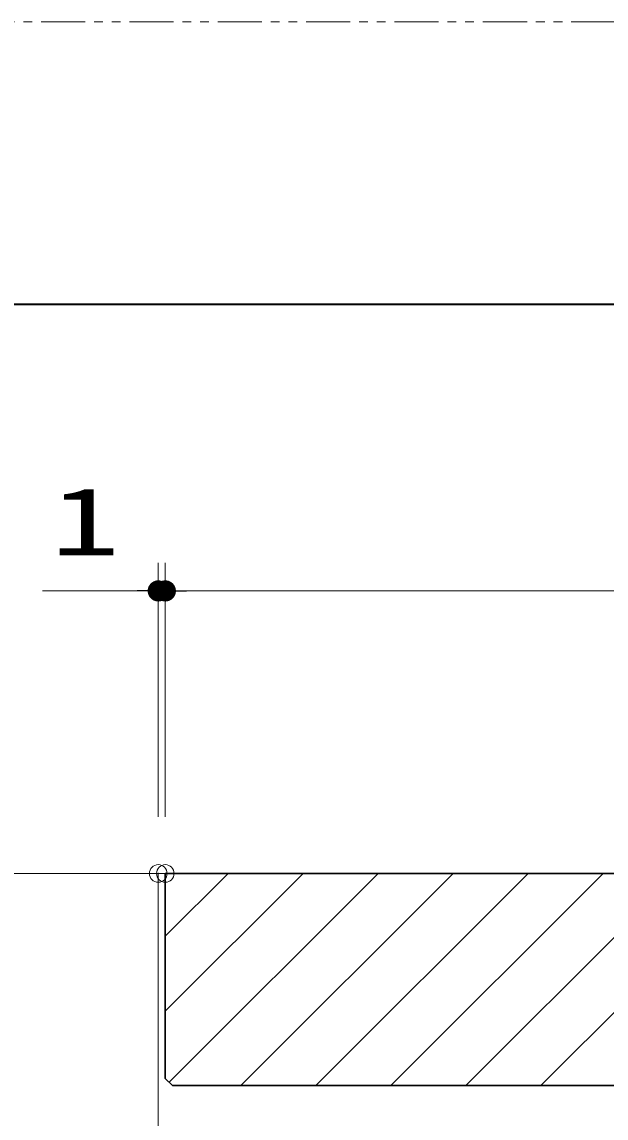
# Model space of a CAD drawing. Units: millimetres, scale not verified. Extents: x -1306 to 1306, y -607 to 607.
# Drawn here: x -596.9 to -514.3, y 438.8 to 594 of the extents above; entities that cross this region are included whole.
import ezdxf
from ezdxf.enums import TextEntityAlignment as Align

# ---------------------------------------------------------------- set-up
doc = ezdxf.new("R2010")
doc.units = ezdxf.units.MM
doc.header["$LTSCALE"] = 5
doc.header["$PDMODE"] = 32
doc.header["$PDSIZE"] = 2.5
doc.linetypes.add('USER1', pattern=[2.5, 1.25, -0.25, 0.25, -0.25, 0.25, -0.25])
for name, color, linetype, lineweight in [('0-1_線(黄)', 2, 'Continuous', 15), ('0-3_陰線', 4, 'USER1', 9), ('0-D_線(白)', 7, 'Continuous', 30), ('1-0_線(水)', 4, 'Continuous', 9), ('1-1_寸法線', 3, 'Continuous', 13), ('1-2_ハッチング', 6, 'Continuous', 9), ('1-4_DEFPOINTS', 7, 'Continuous', 5), ('1-5_0', 3, 'Continuous', 25), ('1-7_図面枠', 7, 'Continuous', 35)]:
    doc.layers.add(name, color=color, linetype=linetype, lineweight=lineweight)
doc.styles.add('ＭＳ ゴシック', font='')
doc.styles.get('ＭＳ ゴシック').set_extended_font_data('MS Gothic')

# ---------------------------------------------------------------- blocks, each defined once
blk = doc.blocks.new('_DOT')
at = {"layer": '1-5_0'}
blk.add_line((-2.5, 0), (-5, 0), dxfattribs=at)
for points in [[(0, 0), (-2.5, 0), (-2.48, 0.313)], [(0, 0), (-2.48, -0.313), (-2.5, 0)], [(0, 0), (-2.48, 0.313), (-2.421, 0.622)], [(0, 0), (-2.421, -0.622), (-2.48, -0.313)], [(0, 0), (-2.421, 0.622), (-2.324, 0.92)], [(0, 0), (-2.324, -0.92), (-2.421, -0.622)], [(0, 0), (-2.324, 0.92), (-2.191, 1.204)], [(0, 0), (-2.191, -1.204), (-2.324, -0.92)], [(0, 0), (-2.191, 1.204), (-2.023, 1.469)], [(0, 0), (-2.023, -1.469), (-2.191, -1.204)], [(0, 0), (-2.023, 1.469), (-1.822, 1.711)], [(0, 0), (-1.822, -1.711), (-2.023, -1.469)], [(0, 0), (-1.822, 1.711), (-1.594, 1.926)], [(0, 0), (-1.594, -1.926), (-1.822, -1.711)], [(0, 0), (-1.594, 1.926), (-1.34, 2.111)], [(0, 0), (-1.34, -2.111), (-1.594, -1.926)], [(0, 0), (-1.34, 2.111), (-1.064, 2.262)], [(0, 0), (-1.064, -2.262), (-1.34, -2.111)], [(0, 0), (-1.064, 2.262), (-0.773, 2.378)], [(0, 0), (-0.773, -2.378), (-1.064, -2.262)], [(0, 0), (-0.773, 2.378), (-0.468, 2.456)], [(0, 0), (-0.468, -2.456), (-0.773, -2.378)], [(0, 0), (-0.468, 2.456), (-0.157, 2.495)], [(0, 0), (-0.157, -2.495), (-0.468, -2.456)], [(0, 0), (-0.157, 2.495), (0.157, 2.495)], [(0, 0), (0.157, -2.495), (-0.157, -2.495)], [(0, 0), (0.157, 2.495), (0.468, 2.456)], [(0, 0), (0.468, 2.456), (0.773, 2.378)], [(0, 0), (0.773, 2.378), (1.064, 2.262)], [(0, 0), (1.064, 2.262), (1.34, 2.111)], [(0, 0), (1.34, 2.111), (1.594, 1.926)], [(0, 0), (1.594, 1.926), (1.822, 1.711)], [(0, 0), (1.822, 1.711), (2.023, 1.469)], [(0, 0), (2.023, 1.469), (2.191, 1.204)], [(0, 0), (2.191, 1.204), (2.324, 0.92)], [(0, 0), (2.324, 0.92), (2.421, 0.622)], [(0, 0), (2.421, 0.622), (2.48, 0.313)], [(0, 0), (2.48, 0.313), (2.5, 0)], [(0, 0), (0.468, -2.456), (0.157, -2.495)], [(0, 0), (0.773, -2.378), (0.468, -2.456)], [(0, 0), (1.064, -2.262), (0.773, -2.378)], [(0, 0), (1.34, -2.111), (1.064, -2.262)], [(0, 0), (1.594, -1.926), (1.34, -2.111)], [(0, 0), (1.822, -1.711), (1.594, -1.926)], [(0, 0), (2.023, -1.469), (1.822, -1.711)], [(0, 0), (2.191, -1.204), (2.023, -1.469)], [(0, 0), (2.324, -0.92), (2.191, -1.204)], [(0, 0), (2.421, -0.622), (2.324, -0.92)], [(0, 0), (2.48, -0.313), (2.421, -0.622)], [(0, 0), (2.5, 0), (2.48, -0.313)]]:
    blk.add_solid(points, dxfattribs=at)

msp = doc.modelspace()

# ---------------------------------------------------------------- linework, layer by layer
at = {"layer": '0-1_線(黄)'}
msp.add_line((-1223.578, 473.448), (-298.827, 473.448), dxfattribs=at)
at = {"layer": '0-3_陰線'}
msp.add_line((387.036, 594), (-1292.964, 594), dxfattribs=at)
at = {"layer": '0-D_線(白)'}
for p, q in [((-576.627, 473.448), (-576.627, 444.448)), ((-576.627, 473.448), (-423.627, 473.448)), ((-576.627, 444.448), (-575.627, 443.448)), ((-465.127, 443.448), (-575.627, 443.448))]:
    msp.add_line(p, q, dxfattribs=at)
at = {"layer": '1-0_線(水)'}
msp.add_line((-577.627, 473.448), (-577.627, 223.637), dxfattribs=at)
at = {"layer": '1-1_寸法線'}
for p, q in [((-577.627, 481.448), (-577.627, 517.448)), ((-576.627, 481.448), (-576.627, 517.448)), ((-576.627, 481.448), (-576.627, 517.448)), ((-580.627, 513.448), (-594.008, 513.448)), ((-576.627, 513.448), (-577.627, 513.448)), ((-573.627, 513.448), (-570.627, 513.448)), ((-573.627, 513.448), (-426.627, 513.448))]:
    msp.add_line(p, q, dxfattribs=at)
at = {"layer": '1-2_ハッチング'}
for p, q in [((-576.627, 464.563), (-567.743, 473.448)), ((-576.627, 453.957), (-557.136, 473.448)), ((-576.078, 443.899), (-546.529, 473.448)), ((-565.923, 443.448), (-535.923, 473.448)), ((-555.316, 443.448), (-525.316, 473.448)), ((-544.71, 443.448), (-514.71, 473.448)), ((-534.103, 443.448), (-504.103, 473.448)), ((-523.496, 443.448), (-493.496, 473.448))]:
    msp.add_line(p, q, dxfattribs=at)
at = {"layer": '1-4_DEFPOINTS'}
for p in [(-576.627, 513.448), (-577.627, 473.448), (-576.627, 473.448)]:
    msp.add_point(p, dxfattribs=at)
at = {"layer": '1-7_図面枠'}
msp.add_lwpolyline([(-1252.964, -554), (347.036, -554), (347.036, 554), (-1252.964, 554)], close=True, dxfattribs=at)

# ---------------------------------------------------------------- block references
at = {"layer": '1-1_寸法線', "xscale": 0.6, "yscale": 0.6}
msp.add_blockref('_DOT', (-577.627, 513.448), dxfattribs=at)
at = {"layer": '1-1_寸法線', "xscale": 0.6, "yscale": 0.6, "rotation": 180}
msp.add_blockref('_DOT', (-576.627, 513.448), dxfattribs=at)
msp.add_blockref('_DOT', (-576.627, 513.448), dxfattribs=at)

# ---------------------------------------------------------------- texts
at = {"layer": '1-1_寸法線', "style": 'ＭＳ ゴシック', "width": 1.5}
msp.add_text('1', height=9.604, dxfattribs=at).set_placement((-592.865, 515.597), align=Align.BOTTOM_LEFT)

doc.saveas('drawing.dxf')
